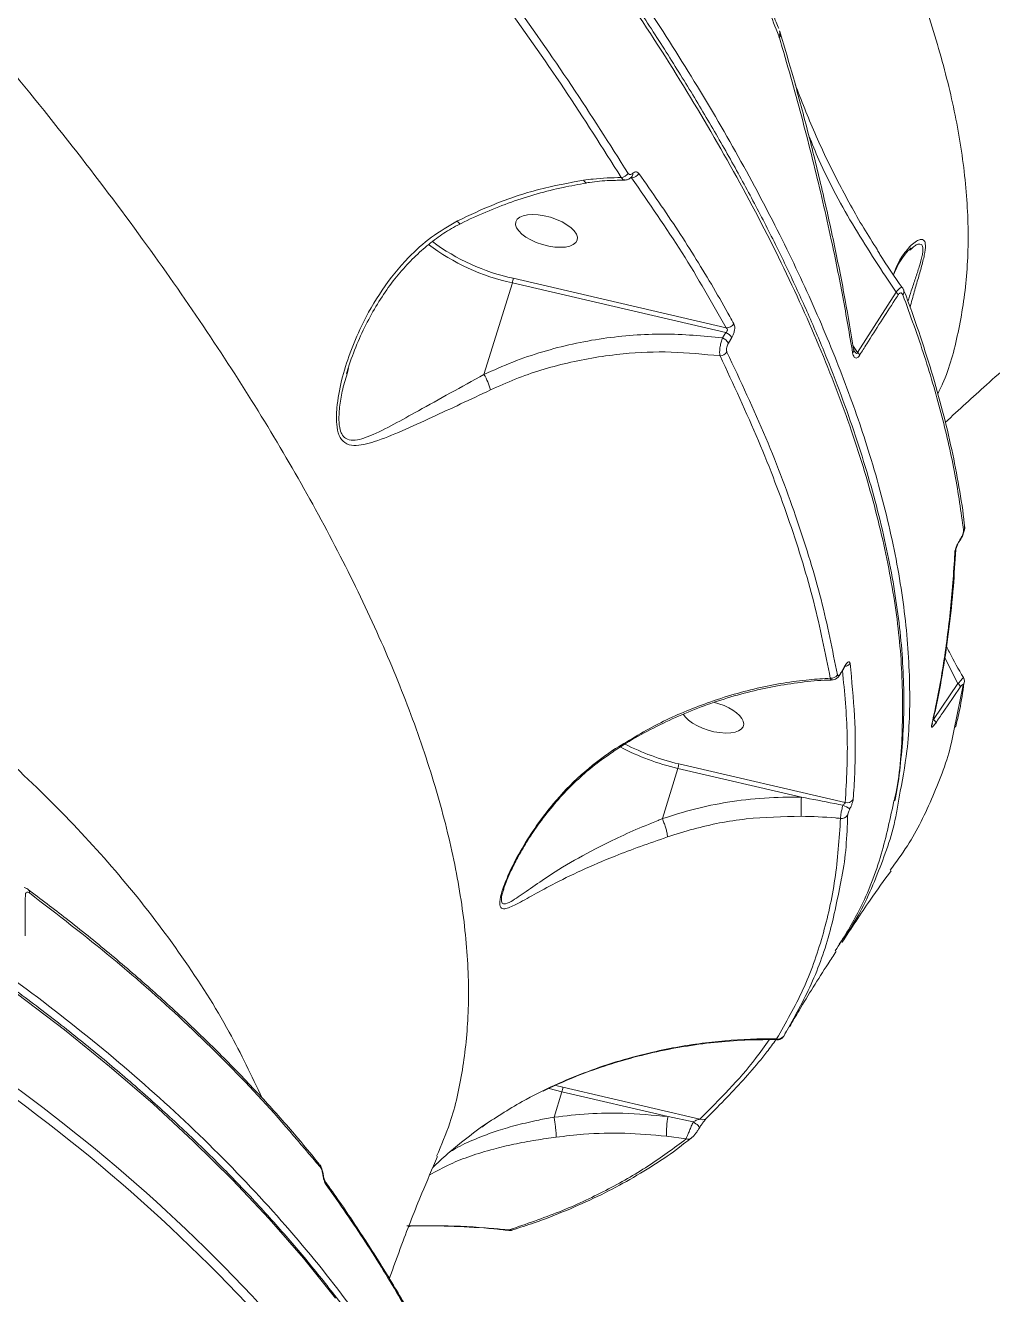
# Model space of a CAD drawing. Header units: millimetres. Extents: x -6104 to 7803, y -6013 to 4803.
# Drawn here: x 818.7 to 959.1, y 1447.8 to 1631.9 of the extents above; entities that cross this region are included whole.
import ezdxf

# ---------------------------------------------------------------- set-up
doc = ezdxf.new("R2010")
doc.units = ezdxf.units.MM
doc.layers.add('DIKOM_ОБЪЕКТ', color=7, linetype='Continuous')

msp = doc.modelspace()

# ---------------------------------------------------------------- linework, layer by layer
at = {"layer": 'DIKOM_ОБЪЕКТ', "color": 7, "linetype": 'Continuous', "lineweight": 15}
for p, q in [((928.002, 1630.404), (928.087, 1630.157)), ((928.087, 1630.157), (928.098, 1630.122)), ((906.558, 1609.848), (906.641, 1609.795)), ((947.027, 1599.314), (947.318, 1599.557)), ((885.23, 1581.267), (889.348, 1594.565)), ((889.348, 1594.565), (920.34, 1587.369)), ((920.398, 1588.048), (889.471, 1595.229)), ((945.033, 1593.207), (939.439, 1584.474)), ((920.34, 1587.369), (919.85, 1586.58)), ((920.707, 1585.832), (921.195, 1586.618)), ((939.439, 1584.474), (938.78, 1585.497)), ((865.366, 1581.35), (865.589, 1582.145)), ((954.33, 1557.257), (954.302, 1557.214)), ((954.306, 1557.199), (954.311, 1557.208)), ((952.111, 1540.188), (954.026, 1536.452)), ((937.535, 1538.891), (937.06, 1538.065)), ((954.026, 1536.452), (950.457, 1531.241)), ((954.789, 1536.202), (953.479, 1529.827)), ((937.665, 1519.178), (913.502, 1524.789)), ((911.121, 1516.846), (913.376, 1524.126)), ((913.376, 1524.126), (931.297, 1519.965)), ((888.049, 1506.44), (888.116, 1506.65)), ((894.677, 1477.697), (896.542, 1477.204)), ((895.407, 1473.54), (896.542, 1477.204)), ((896.669, 1477.867), (895.667, 1478.119)), ((896.542, 1477.204), (911.949, 1473.627)), ((916.576, 1473.245), (896.669, 1477.867)), ((915.586, 1472.844), (911.949, 1473.627)), ((885.523, 1472.518), (884.91, 1472.09)), ((885.67, 1472.621), (885.523, 1472.518)), ((911.701, 1470.778), (914.558, 1470.38)), ((915.338, 1470.553), (914.801, 1470.127)), ((874.694, 1457.774), (874.296, 1457.608)), ((888.873, 1457.178), (888.842, 1457.118))]:
    msp.add_line(p, q, dxfattribs=at)
at = {"layer": 'DIKOM_ОБЪЕКТ', "color": 7, "linetype": 'Continuous', "lineweight": 15, "flags": 128}
for points in [[(928.118, 1631.113), (928.125, 1631.099), (928.135, 1631.077)], [(899.68, 1609.451), (899.814, 1609.248), (899.949, 1609.121), (900.077, 1609.075), (900.102, 1609.075)], [(954.311, 1557.208), (954.314, 1557.214), (954.317, 1557.294)], [(937.06, 1538.065), (937.063, 1538), (937.05, 1537.957)], [(937.535, 1538.891), (937.539, 1538.826), (937.523, 1538.779)], [(817.511, 1491.385), (824.355, 1486.19), (830.903, 1480.895), (837.15, 1475.504), (843.091, 1470.022), (848.72, 1464.454), (854.033, 1458.804), (859.026, 1453.077), (863.694, 1447.278)], [(916.461, 1471.93), (916.499, 1471.988), (916.487, 1472.076), (916.426, 1472.187), (916.318, 1472.315), (916.171, 1472.452), (915.993, 1472.592), (915.794, 1472.725), (915.586, 1472.844)], [(861.904, 1465.179), (861.886, 1465.205), (861.833, 1465.23)]]:
    msp.add_lwpolyline(points, dxfattribs=at)
at = {"layer": 'DIKOM_ОБЪЕКТ', "color": 7, "linetype": 'Continuous', "lineweight": 15}
for centre, radius, start, end in [((927.502, 1630.853), 0.672, 318.04319, 19.45602), ((927.69, 1630.589), 0.587, 312.60284, 11.21919), ((927.682, 1630.559), 0.603, 313.55423, 11.19287), ((905.044, 1611.129), 1.29, 275.10998, 328.20782), ((906.634, 1611.029), 1.234, 270.32947, 330.88055), ((906.274, 1610.281), 0.542, 315.89057, 15.8074), ((882.392, 1603.964), 1.081, 202.42307, 231.05358), ((895.984, 1625.236), 31.38, 233.13728, 257.79018), ((895.934, 1625.048), 30.511, 233.39896, 257.77119), ((886.916, 1595.362), 2.558, 341.86604, 357.02459), ((944.212, 1592.199), 1.3, 28.27553, 50.83165), ((945.395, 1593.289), 0.787, 323.5456, 19.41166), ((919.626, 1585.693), 1.822, 30.5309, 66.93125), ((920.478, 1589.233), 1.188, 266.12425, 329.0883), ((919.143, 1584.907), 1.816, 30.60952, 67.10337), ((919.468, 1585.163), 1.204, 271.09592, 328.13528), ((938.245, 1584.841), 0.646, 318.96296, 8.48027), ((938.645, 1583.442), 1.302, 30.06649, 52.44147), ((878.761, 1577.202), 7.639, 13.85985, 32.14348), ((954.166, 1559.166), 0.832, 324.38574, 6.72268), ((952.989, 1555.861), 0.726, 321.94479, 357.43468), ((937.478, 1539.948), 1.046, 277.68703, 327.10682), ((935.608, 1538.278), 1.075, 264.02157, 328.00327), ((953.524, 1535.759), 0.856, 10.63903, 54.13563), ((954.092, 1536.699), 0.856, 324.51729, 352.64238), ((949.57, 1530.823), 0.767, 324.38272, 348.29454), ((949.975, 1530.544), 0.848, 11.73703, 55.29981), ((921.261, 1557.998), 34.778, 242.14918, 256.89493), ((921.165, 1557.697), 33.788, 242.79625, 256.8919), ((910.841, 1524.953), 2.666, 341.92647, 356.46421), ((977.169, 1518.063), 45.911, 177.6264, 181.08802), ((937.951, 1520.172), 1.034, 253.91704, 326.12677), ((937.148, 1517.888), 1.023, 260.89031, 327.96308), ((901.234, 1444.651), 82.453, 63.2523, 64.03515), ((818.648, 1506.121), 0.617, 354.16754, 51.79261), ((927.933, 1485.802), 0.935, 255.58013, 328.14537), ((672.524, 1278.83), 244.733, 40.98458, 55.54488), ((672.969, 1279.527), 245.267, 40.98438, 55.54514), ((894.008, 1478.032), 2.666, 341.92604, 356.46653), ((926.074, 1470.96), 14.374, 169.30949, 180.7291), ((916.957, 1473.991), 0.837, 242.94171, 327.54674), ((914.817, 1471.244), 0.902, 253.29481, 307.39309), ((860.814, 1466.312), 0.68, 356.01766, 39.46651), ((861.669, 1463.833), 0.633, 354.66597, 35.06605), ((889.156, 1457.955), 0.828, 250.00357, 286.22676)]:
    msp.add_arc(centre, radius, start, end, dxfattribs=at)
at = {"layer": 'DIKOM_ОБЪЕКТ', "color": 7, "linetype": 'Continuous', "lineweight": 15, "extrusion": (0, 0, -1)}
msp.add_ellipse((894.3, 1602.095), major_axis=(4.462, -1.322), ratio=0.44303, dxfattribs=at)
for start_param, end_param in [(4.6100021, 5.9781331), (5.9781331, 8.9949192)]:
    msp.add_ellipse((918.423, 1531.634), major_axis=(4.462, -1.322), ratio=0.44303, start_param=start_param, end_param=end_param, dxfattribs=at)
at = {"layer": 'DIKOM_ОБЪЕКТ', "color": 7, "linetype": 'Continuous', "lineweight": 15}
for points, knots in [([(698.966, 1833.586), (702.695, 1830.964), (712.743, 1823.9), (728.799, 1812.133), (746.97, 1798.262), (764.807, 1784.028), (782.24, 1769.474), (799.196, 1754.642), (815.302, 1739.858), (830.521, 1725.172), (844.84, 1710.631), (858.492, 1695.997), (871.398, 1681.319), (883.495, 1666.647), (894.517, 1652.305), (904.451, 1638.333), (913.308, 1624.765), (921.234, 1611.38), (928.158, 1598.232), (934.033, 1585.375), (938.727, 1573.092), (942.257, 1561.409), (944.648, 1550.348), (945.978, 1539.705), (946.046, 1529.625), (945.584, 1522.738), (944.759, 1519.453), (944.679, 1519.132)], [0, 0, 0, 0, 0.0245685, 0.0661874, 0.1078383, 0.1494572, 0.1922848, 0.2351476, 0.2779753, 0.3195941, 0.361245, 0.4028639, 0.4456917, 0.4885542, 0.531382, 0.5730004, 0.6146507, 0.6562691, 0.6990963, 0.7419584, 0.7847856, 0.8264043, 0.868055, 0.9096737, 0.9525012, 0.9953636, 1, 1, 1, 1]), ([(715.514, 1822.583), (717.654, 1821.034), (722.891, 1817.24), (731.096, 1811.134), (740.124, 1804.289), (748.999, 1797.406), (757.731, 1790.488), (766.322, 1783.529), (774.774, 1776.529), (783.09, 1769.485), (791.272, 1762.396), (799.322, 1755.26), (807.243, 1748.073), (815.028, 1740.843), (822.65, 1733.593), (830.079, 1726.352), (837.292, 1719.14), (844.288, 1711.962), (851.069, 1704.813), (857.639, 1697.692), (864, 1690.596), (870.154, 1683.523), (876.103, 1676.471), (881.848, 1669.438), (887.39, 1662.421), (892.728, 1655.423), (897.849, 1648.461), (902.73, 1641.563), (907.354, 1634.753), (911.715, 1628.041), (915.816, 1621.423), (919.66, 1614.895), (923.248, 1608.455), (926.581, 1602.101), (929.661, 1595.832), (932.487, 1589.645), (935.061, 1583.54), (937.381, 1577.515), (939.443, 1571.581), (941.24, 1565.76), (942.761, 1560.077), (944.005, 1554.54), (944.972, 1549.15), (945.662, 1543.905), (946.079, 1538.801), (946.218, 1533.84), (946.09, 1529.014), (945.659, 1524.344), (945.24, 1521.143), (944.888, 1519.544), (944.857, 1519.405)], [0, 0, 0, 0, 0.0148392, 0.0363253, 0.0577125, 0.0790247, 0.1002866, 0.1215226, 0.1427569, 0.1640091, 0.1852998, 0.2066537, 0.2280948, 0.2496473, 0.2712481, 0.2927746, 0.3141948, 0.3355335, 0.356815, 0.3780635, 0.3993037, 0.4205573, 0.4418427, 0.4631845, 0.4846068, 0.5061338, 0.5277482, 0.5493324, 0.5707974, 0.5921743, 0.6134878, 0.6347618, 0.6560208, 0.6772885, 0.6985816, 0.719924, 0.7413394, 0.7628517, 0.7844715, 0.806088, 0.8276029, 0.8490185, 0.8703574, 0.8916418, 0.9128937, 0.9341344, 0.9553849, 0.9766596, 0.9979801, 1, 1, 1, 1]), ([(706.899, 1732.47), (711.711, 1728.513), (721.334, 1720.598), (735.299, 1708.514), (748.881, 1696.3), (762.472, 1683.54), (775.936, 1670.299), (789.158, 1656.622), (801.779, 1642.852), (813.726, 1629.038), (824.939, 1615.233), (835.059, 1601.888), (844.104, 1589.039), (852.117, 1576.709), (859.326, 1564.558), (865.669, 1552.642), (871.101, 1541.009), (875.598, 1529.678), (879.093, 1518.712), (881.551, 1508.112), (882.896, 1498.06), (883.122, 1488.775), (882.244, 1480.325), (880.709, 1473.382), (879.034, 1469.477), (878.354, 1467.89)], [0, 0, 0, 0, 0.0400046, 0.0800095, 0.1204123, 0.1608152, 0.2054795, 0.2501784, 0.2948426, 0.3408231, 0.3868418, 0.4328217, 0.4760809, 0.5193728, 0.5626316, 0.6071387, 0.6516822, 0.6961891, 0.7423061, 0.7884231, 0.8352025, 0.8819819, 0.925918, 0.9698885, 1, 1, 1, 1]), ([(941.332, 1700.308), (940.144, 1698.856), (937.77, 1695.952), (934.669, 1691.123), (931.96, 1686.066), (929.665, 1680.838), (927.745, 1675.423), (926.232, 1669.884), (925.118, 1664.302), (924.404, 1658.75), (924.1, 1653.308), (924.181, 1648.045), (924.628, 1643.057), (925.433, 1638.427), (926.53, 1634.151), (927.512, 1631.651), (928.002, 1630.404)], [0, 0, 0, 0, 0.07510764, 0.15021531, 0.22128208, 0.2925778, 0.36364574, 0.43477041, 0.50612323, 0.5772492, 0.64834033, 0.71965909, 0.79075188, 0.8604289, 0.9303188, 1, 1, 1, 1]), ([(941.434, 1699.824), (941.068, 1699.404), (939.908, 1698.07), (938.078, 1695.593), (935.949, 1692.418), (933.962, 1689.043), (932.128, 1685.514), (930.468, 1681.861), (928.995, 1678.122), (927.723, 1674.334), (926.661, 1670.532), (925.814, 1666.747), (925.178, 1662.995), (924.731, 1659.274), (924.468, 1655.573), (924.389, 1651.9), (924.493, 1648.286), (924.779, 1644.765), (925.244, 1641.374), (925.877, 1638.144), (926.68, 1635.13), (927.402, 1632.89), (927.9, 1631.747), (928.03, 1631.448)], [0, 0, 0, 0, 0.0231576, 0.0733988, 0.1241387, 0.175241, 0.2265361, 0.277802, 0.3288179, 0.3794163, 0.4294653, 0.4788816, 0.5276415, 0.5763375, 0.6256833, 0.6756984, 0.7262878, 0.7773126, 0.8286042, 0.8799629, 0.9311453, 0.981986, 1, 1, 1, 1]), ([(951.091, 1578.461), (951.331, 1578.949), (952.68, 1581.694), (954.166, 1587.349), (955.46, 1595.45), (955.606, 1604.252), (954.724, 1613.443), (952.84, 1622.987), (950.032, 1632.824), (946.253, 1643.168), (941.458, 1654.015), (935.724, 1665.312), (931.106, 1673.131), (928.798, 1677.038)], [0, 0, 0, 0, 0.02105192, 0.11835688, 0.21849679, 0.3187183, 0.41885976, 0.5144038, 0.61001709, 0.70556175, 0.80368303, 0.90187838, 1, 1, 1, 1]), ([(906.14, 1610.449), (903.466, 1614.678), (898.116, 1623.137), (888.926, 1636.196), (878.958, 1649.488), (871.57, 1658.529), (867.876, 1663.05)], [0, 0, 0, 0, 0.2486165, 0.4972321, 0.7486159, 1, 1, 1, 1]), ([(866.942, 1662.368), (870.592, 1657.904), (877.891, 1648.975), (887.824, 1635.748), (897.052, 1622.655), (902.457, 1614.114), (905.159, 1609.843)], [0, 0, 0, 0, 0.2486154, 0.4972308, 0.748616, 1, 1, 1, 1]), ([(945.498, 1519.976), (945.92, 1522.187), (946.907, 1527.367), (947.168, 1536.341), (946.44, 1546.77), (944.495, 1557.906), (941.554, 1568.988), (937.806, 1579.899), (933.452, 1590.532), (928.269, 1601.524), (922.259, 1612.848), (915.49, 1624.383), (908, 1636.07), (900.727, 1646.632), (895.746, 1653.371), (893.718, 1656.115)], [0, 0, 0, 0, 0.064649, 0.1515185, 0.2409115, 0.3303771, 0.4197701, 0.4953742, 0.5710667, 0.6467591, 0.7231688, 0.7995784, 0.8740642, 0.9487187, 1, 1, 1, 1]), ([(928.098, 1630.122), (928.239, 1629.645), (928.945, 1627.259), (930.707, 1621.093), (933.169, 1611.743), (935.508, 1601.611), (937.362, 1592.5), (938.275, 1587.112), (938.732, 1584.417)], [0, 0, 0, 0, 0.0299885, 0.1499471, 0.3900563, 0.6301648, 0.8150822, 1, 1, 1, 1]), ([(928.135, 1631.076), (928.144, 1631.056), (928.196, 1630.936), (928.232, 1630.809), (928.263, 1630.703)], [0, 0, 0, 0, 0.16973067, 1, 1, 1, 1]), ([(928.264, 1630.711), (928.265, 1630.704), (928.268, 1630.695), (928.27, 1630.687), (928.271, 1630.686)], [0, 0, 0, 0, 0.7867781, 1, 1, 1, 1]), ([(928.283, 1630.679), (928.91, 1628.553), (930.358, 1623.635), (932.372, 1616.062), (934.369, 1607.935), (936.136, 1599.926), (937.661, 1592.24), (938.483, 1587.3), (938.876, 1584.935)], [0, 0, 0, 0, 0.1335527, 0.3089475, 0.4846372, 0.6608109, 0.8376586, 1, 1, 1, 1]), ([(942.34, 1599.356), (941.668, 1600.401), (939.615, 1603.597), (936.56, 1609.246), (933.174, 1616.188), (931.303, 1621.013), (930.379, 1623.395)], [0, 0, 0, 0, 0.14068677, 0.42977085, 0.71849114, 1, 1, 1, 1]), ([(932.392, 1615.868), (932.862, 1614.716), (934.759, 1610.065), (938.943, 1602.423), (943.004, 1596.277), (945.033, 1593.207)], [0, 0, 0, 0, 0.14158562, 0.57118961, 1, 1, 1, 1]), ([(899.68, 1609.451), (897.519, 1609.054), (893.155, 1608.251), (886.995, 1606.205), (883.145, 1604.382), (881.392, 1603.552)], [0, 0, 0, 0, 0.3481775, 0.7031361, 1, 1, 1, 1]), ([(905.159, 1609.843), (903.791, 1609.806), (901.96, 1609.756), (900.141, 1609.513), (899.68, 1609.451)], [0, 0, 0, 0, 0.7468088, 1, 1, 1, 1]), ([(905.64, 1609.449), (904.924, 1609.443), (903.236, 1609.427), (901.374, 1609.276), (900.262, 1609.092), (900.113, 1609.068)], [0, 0, 0, 0, 0.3895111, 0.9186203, 1, 1, 1, 1]), ([(905.159, 1609.843), (905.235, 1609.728), (905.375, 1609.515), (905.558, 1609.499), (905.641, 1609.492)], [0, 0, 0, 0, 0.546297, 1, 1, 1, 1]), ([(906.651, 1609.916), (906.521, 1609.809), (906.257, 1609.59), (905.881, 1609.457), (905.677, 1609.486), (905.649, 1609.49)], [0, 0, 0, 0, 0.45464924, 0.92567931, 1, 1, 1, 1]), ([(906.795, 1610.428), (906.751, 1610.393), (906.641, 1610.304), (906.461, 1610.25), (906.274, 1610.284), (906.185, 1610.394), (906.14, 1610.449)], [0, 0, 0, 0, 0.1836091, 0.4626381, 0.7310188, 1, 1, 1, 1]), ([(906.641, 1609.795), (909.169, 1606.161), (914.232, 1598.882), (918.341, 1591.662), (920.398, 1588.048)], [0, 0, 0, 0, 0.4993595, 1, 1, 1, 1]), ([(906.675, 1609.913), (906.675, 1609.914), (906.682, 1609.917), (906.669, 1609.906), (906.656, 1609.896)], [0, 0, 0, 0, 0.0630153, 1, 1, 1, 1]), ([(907.712, 1610.428), (907.641, 1610.503), (907.5, 1610.652), (907.213, 1610.675), (906.971, 1610.576), (906.834, 1610.461), (906.795, 1610.428)], [0, 0, 0, 0, 0.2927456, 0.5849705, 0.8819737, 1, 1, 1, 1]), ([(921.498, 1588.623), (921.307, 1588.97), (920.352, 1590.706), (917.778, 1595.194), (913.515, 1602.111), (909.647, 1607.655), (907.712, 1610.428)], [0, 0, 0, 0, 0.0480623, 0.2403225, 0.6198805, 1, 1, 1, 1]), ([(900.111, 1609.024), (898.977, 1608.835), (896.592, 1608.436), (892.949, 1607.508), (889.207, 1606.326), (885.517, 1604.866), (883.022, 1603.767), (881.791, 1603.105), (881.737, 1603.075)], [0, 0, 0, 0, 0.182228, 0.3833726, 0.58545, 0.7880451, 0.9906024, 1, 1, 1, 1]), ([(881.392, 1603.552), (880.104, 1602.804), (877.524, 1601.307), (873.811, 1597.93), (870.322, 1593.612), (867.631, 1588.858), (865.734, 1584.413), (864.486, 1580.422), (863.856, 1576.902), (863.769, 1574.156), (864.141, 1572.332), (865.013, 1571.21), (866.293, 1570.898), (867.769, 1571.065), (870.041, 1571.724), (873.286, 1573.032), (877.489, 1574.978), (881.802, 1576.964), (884.72, 1578.343), (886.178, 1579.032)], [0, 0, 0, 0, 0.0638296, 0.1277691, 0.2158804, 0.3041211, 0.3656047, 0.4271883, 0.4882521, 0.5268746, 0.5576018, 0.5885659, 0.6243077, 0.6585507, 0.6928974, 0.7748891, 0.8569901, 0.9285279, 1, 1, 1, 1]), ([(881.737, 1603.075), (881.326, 1602.869), (880.128, 1602.269), (878.251, 1600.989), (876.079, 1599.241), (873.984, 1597.179), (871.996, 1594.827), (870.141, 1592.175), (868.429, 1589.245), (866.929, 1586.058), (865.877, 1583.395), (865.424, 1581.806), (865.298, 1581.366)], [0, 0, 0, 0, 0.0484801, 0.1414739, 0.2403714, 0.345224, 0.4552446, 0.5700372, 0.6919995, 0.8193873, 0.9500264, 1, 1, 1, 1]), ([(853.024, 1476.34), (851.507, 1479.53), (848.215, 1486.456), (841.581, 1496.843), (833.635, 1507.293), (824.664, 1517.239), (814.834, 1526.68), (803.875, 1535.888), (791.784, 1544.826), (778.579, 1553.459), (764.637, 1561.555), (750.048, 1569.11), (734.909, 1576.133), (718.894, 1582.787), (702.01, 1589.028), (684.343, 1594.874), (672.047, 1598.343), (665.902, 1600.077)], [0, 0, 0, 0, 0.0602331, 0.1307415, 0.20125, 0.267473, 0.333748, 0.3999716, 0.4681248, 0.5363335, 0.6044877, 0.669513, 0.7345855, 0.7996114, 0.8663909, 0.9332205, 1, 1, 1, 1]), ([(948.272, 1595.284), (948.462, 1595.945), (948.846, 1597.283), (949.273, 1599.077), (949.348, 1600.314), (949.077, 1600.825), (948.661, 1600.908), (948.105, 1600.711), (947.426, 1600.223), (946.414, 1599.152), (945.397, 1597.741), (944.863, 1596.287), (944.669, 1595.761)], [0, 0, 0, 0, 0.08326077, 0.1686017, 0.25473576, 0.3298194, 0.39935096, 0.47059581, 0.57203503, 0.67358161, 0.88180297, 1, 1, 1, 1]), ([(947.318, 1599.557), (947.497, 1599.723), (947.847, 1600.048), (948.316, 1600.202), (948.724, 1600.189), (948.977, 1599.786), (948.936, 1599.08), (948.758, 1598.139), (948.431, 1596.963), (947.857, 1595.207), (947.283, 1593.513), (946.918, 1592.376), (946.751, 1591.855)], [0, 0, 0, 0, 0.1024492, 0.1998057, 0.2990797, 0.4069, 0.5127489, 0.532927, 0.659151, 0.7772219, 0.8978566, 1, 1, 1, 1]), ([(942.367, 1599.25), (942.48, 1599.063), (943.593, 1597.215), (944.819, 1595.465), (945.921, 1593.893)], [0, 0, 0, 0, 0.1015643, 1, 1, 1, 1]), ([(947.244, 1599.641), (947.242, 1599.64), (947.204, 1599.614), (946.949, 1599.395), (946.521, 1598.927), (945.883, 1598.087), (945.243, 1597.075), (944.853, 1596.164), (944.676, 1595.75)], [0, 0, 0, 0, 0.00740629, 0.12832033, 0.28155698, 0.48038029, 0.76414628, 1, 1, 1, 1]), ([(983.405, 1599.648), (981.998, 1598.674), (978.15, 1596.011), (972.006, 1591.356), (964.992, 1585.723), (958.382, 1580.068), (954.168, 1576.155), (952.183, 1574.313)], [0, 0, 0, 0, 0.1304847, 0.3567447, 0.5807878, 0.8025549, 1, 1, 1, 1]), ([(947.063, 1590.989), (947.271, 1591.756), (947.669, 1593.22), (948.078, 1594.618), (948.272, 1595.284)], [0, 0, 0, 0, 0.5237705, 1, 1, 1, 1]), ([(939.772, 1584.094), (940.107, 1584.632), (941.785, 1587.318), (943.651, 1590.221), (945.197, 1592.573), (945.357, 1592.815)], [0, 0, 0, 0, 0.18316615, 0.91587766, 1, 1, 1, 1]), ([(945.924, 1593.895), (945.918, 1593.915), (945.899, 1593.988), (945.702, 1593.887), (945.382, 1593.607), (945.139, 1593.329), (945.033, 1593.207)], [0, 0, 0, 0, 0.1282882, 0.4742226, 0.7704819, 1, 1, 1, 1]), ([(945.357, 1592.815), (945.392, 1592.864), (945.466, 1592.967), (945.595, 1593.071), (945.728, 1593.114), (945.9, 1593.07), (945.976, 1592.922), (946.028, 1592.822)], [0, 0, 0, 0, 0.1212001, 0.2522936, 0.4115684, 0.5993514, 1, 1, 1, 1]), ([(945.941, 1593.902), (945.967, 1593.872), (946.058, 1593.763), (946.094, 1593.638), (946.12, 1593.548)], [0, 0, 0, 0, 0.2843558, 1, 1, 1, 1]), ([(946.028, 1592.822), (947.116, 1589.826), (949.294, 1583.833), (951.771, 1575.171), (953.713, 1566.738), (954.466, 1561.367), (954.842, 1558.682)], [0, 0, 0, 0, 0.2491216, 0.4982429, 0.7491215, 1, 1, 1, 1]), ([(946.135, 1593.55), (946.154, 1593.503), (946.972, 1591.445), (948.35, 1587.473), (950.241, 1581.648), (951.83, 1575.955), (953.164, 1570.378), (954.193, 1564.946), (954.793, 1561.243), (954.972, 1559.39), (954.984, 1559.262)], [0, 0, 0, 0, 0.0038176, 0.167836, 0.3319162, 0.4960612, 0.6601158, 0.8240082, 0.9878481, 1, 1, 1, 1]), ([(919.85, 1586.58), (917.002, 1586.851), (912.693, 1587.261), (906.89, 1587.01), (902.477, 1586.538), (898.079, 1585.739), (893.695, 1584.6), (889.377, 1583.145), (886.612, 1581.893), (885.23, 1581.267)], [0, 0, 0, 0, 0.2403993, 0.3636778, 0.4869541, 0.613361, 0.739763, 0.8698819, 1, 1, 1, 1]), ([(920.398, 1588.048), (920.434, 1588.014), (920.506, 1587.948), (920.559, 1587.818), (920.561, 1587.711), (920.542, 1587.621), (920.513, 1587.555), (920.447, 1587.456), (920.387, 1587.408), (920.34, 1587.369)], [0, 0, 0, 0, 0.20666551, 0.40492779, 0.53957795, 0.59059117, 0.7294399, 0.78565955, 1, 1, 1, 1]), ([(921.195, 1586.618), (921.271, 1586.754), (921.422, 1587.026), (921.57, 1587.506), (921.632, 1587.963), (921.61, 1588.356), (921.534, 1588.536), (921.498, 1588.623)], [0, 0, 0, 0, 0.2064426, 0.4133632, 0.6142253, 0.8134825, 1, 1, 1, 1]), ([(919.85, 1586.58), (919.78, 1586.382), (919.639, 1585.985), (919.496, 1585.311), (919.428, 1584.682), (919.436, 1584.227), (919.476, 1584.029), (919.491, 1583.959)], [0, 0, 0, 0, 0.2223373, 0.4448384, 0.6638343, 0.880642, 1, 1, 1, 1]), ([(920.491, 1584.527), (920.473, 1584.572), (920.431, 1584.679), (920.413, 1584.916), (920.452, 1585.222), (920.551, 1585.55), (920.655, 1585.738), (920.707, 1585.832)], [0, 0, 0, 0, 0.1487801, 0.3487068, 0.5573277, 0.7790749, 1, 1, 1, 1]), ([(474.42, 1584.146), (476.441, 1584.139), (482.3, 1584.119), (491.995, 1583.961), (503.494, 1583.619), (514.97, 1583.112), (526.415, 1582.443), (537.82, 1581.613), (549.177, 1580.622), (560.477, 1579.471), (571.712, 1578.161), (582.872, 1576.692), (593.951, 1575.066), (604.939, 1573.283), (615.828, 1571.346), (626.61, 1569.256), (637.277, 1567.014), (647.821, 1564.622), (658.235, 1562.081), (668.509, 1559.395), (678.637, 1556.564), (688.61, 1553.59), (698.422, 1550.476), (708.065, 1547.225), (717.532, 1543.838), (726.816, 1540.318), (735.909, 1536.669), (744.805, 1532.891), (753.497, 1528.989), (761.979, 1524.965), (770.244, 1520.822), (778.286, 1516.563), (786.099, 1512.192), (793.677, 1507.711), (801.015, 1503.124), (808.106, 1498.434), (814.945, 1493.645), (821.528, 1488.761), (827.849, 1483.784), (833.903, 1478.719), (839.686, 1473.57), (845.194, 1468.34), (850.421, 1463.033), (855.364, 1457.653), (860.02, 1452.205), (864.384, 1446.692), (868.454, 1441.119), (872.225, 1435.49), (875.7, 1429.81), (878.852, 1424.081), (881.19, 1419.462), (882.367, 1416.741), (882.706, 1415.959)], [0, 0, 0, 0, 0.010755, 0.0311879, 0.0516214, 0.0720549, 0.0924885, 0.1129222, 0.133356, 0.15379, 0.1742241, 0.1946585, 0.2150931, 0.235528, 0.2559631, 0.2763985, 0.2968343, 0.3172704, 0.3377069, 0.3581439, 0.3785812, 0.3990192, 0.4194575, 0.4398964, 0.4603359, 0.4807759, 0.5012165, 0.5216577, 0.5420994, 0.5625418, 0.5829849, 0.6034283, 0.6238724, 0.6443169, 0.664762, 0.6852075, 0.7056531, 0.7260988, 0.7465444, 0.7669897, 0.7874344, 0.8078782, 0.8283207, 0.8487616, 0.8692003, 0.8896364, 0.9100693, 0.9304984, 0.9509233, 0.9713434, 0.9917579, 1, 1, 1, 1]), ([(886.178, 1579.032), (887.369, 1579.566), (890.947, 1581.17), (897.367, 1583.125), (905.006, 1584.371), (912.467, 1584.685), (917.136, 1584.202), (919.491, 1583.959)], [0, 0, 0, 0, 0.1165816, 0.3502683, 0.5897084, 0.7930908, 1, 1, 1, 1]), ([(919.491, 1583.959), (921.423, 1579.832), (925.288, 1571.578), (929.762, 1559.684), (933.328, 1548.142), (934.773, 1540.853), (935.496, 1537.209)], [0, 0, 0, 0, 0.24847524, 0.49695068, 0.74847521, 1, 1, 1, 1]), ([(936.519, 1537.708), (935.805, 1541.313), (934.377, 1548.523), (930.841, 1560.026), (926.363, 1571.978), (922.448, 1580.344), (920.491, 1584.527)], [0, 0, 0, 0, 0.24847661, 0.49695373, 0.74847656, 1, 1, 1, 1]), ([(938.732, 1584.417), (938.791, 1584.178), (938.874, 1583.837), (939.126, 1583.64), (939.331, 1583.644), (939.54, 1583.787), (939.68, 1583.951), (939.753, 1584.065), (939.772, 1584.094)], [0, 0, 0, 0, 0.4029874, 0.5733096, 0.7451297, 0.8533605, 0.9617371, 1, 1, 1, 1]), ([(938.887, 1584.94), (938.892, 1584.904), (938.905, 1584.796), (938.94, 1584.725), (938.93, 1584.739), (938.929, 1584.742)], [0, 0, 0, 0, 0.3025859, 0.8871512, 1, 1, 1, 1]), ([(939.439, 1584.474), (939.436, 1584.459), (939.431, 1584.428), (939.415, 1584.385), (939.397, 1584.358), (939.374, 1584.34), (939.344, 1584.329), (939.258, 1584.344), (939.13, 1584.465), (939.008, 1584.615), (938.942, 1584.727), (938.925, 1584.756)], [0, 0, 0, 0, 0.0458312, 0.0931066, 0.1407915, 0.1555634, 0.2069064, 0.2750147, 0.5450268, 0.8828216, 1, 1, 1, 1]), ([(885.23, 1581.267), (883.587, 1580.366), (880.259, 1578.541), (875.915, 1576.122), (872.071, 1574), (869.387, 1572.623), (867.472, 1571.907), (866.233, 1571.654), (865.206, 1571.839), (864.68, 1572.448), (864.336, 1573.226), (864.123, 1574.474), (864.243, 1576.538), (864.616, 1578.911), (865.11, 1580.518), (865.366, 1581.35)], [0, 0, 0, 0, 0.1489583, 0.3017533, 0.428058, 0.5563817, 0.6082607, 0.6609793, 0.7150177, 0.7525896, 0.7621854, 0.8093632, 0.8696428, 0.9324485, 1, 1, 1, 1]), ([(882.782, 1417.311), (882.644, 1417.661), (880.962, 1421.929), (876.555, 1429.977), (869.423, 1441.51), (860.821, 1452.908), (850.918, 1464.146), (839.887, 1474.972), (827.803, 1485.36), (814.751, 1495.292), (800.516, 1504.93), (785.099, 1514.227), (768.526, 1523.142), (751.896, 1531.124), (735.417, 1538.235), (719.266, 1544.547), (702.484, 1550.473), (685.108, 1555.988), (667.328, 1561.037), (649.232, 1565.596), (632.813, 1569.273), (622.294, 1571.32), (618.01, 1572.153)], [0, 0, 0, 0, 0.00498233, 0.06074718, 0.11646919, 0.17380977, 0.23119714, 0.28853766, 0.34425961, 0.40002442, 0.45574659, 0.51308714, 0.57047437, 0.62781487, 0.67631067, 0.72486327, 0.77341565, 0.82242837, 0.87144075, 0.91921932, 0.967106, 1, 1, 1, 1]), ([(954.842, 1558.682), (954.843, 1558.651), (954.849, 1558.551), (954.8, 1558.308), (954.678, 1557.967), (954.514, 1557.613), (954.383, 1557.401), (954.317, 1557.294)], [0, 0, 0, 0, 0.1043506, 0.3453577, 0.5759474, 0.7877368, 1, 1, 1, 1]), ([(954.983, 1559.263), (954.99, 1559.212), (955.018, 1559.033), (954.964, 1558.664), (954.81, 1558.148), (954.57, 1557.614), (954.39, 1557.347), (954.33, 1557.257)], [0, 0, 0, 0, 0.0742294, 0.2609361, 0.5745677, 0.8572482, 1, 1, 1, 1]), ([(953.695, 1555.834), (953.594, 1554.052), (953.371, 1550.135), (952.753, 1544.313), (951.878, 1538.355), (951.054, 1533.813), (950.447, 1531.324), (950.289, 1530.675)], [0, 0, 0, 0, 0.1999954, 0.4397015, 0.6784053, 0.9160946, 1, 1, 1, 1]), ([(954.317, 1557.294), (954.223, 1557.142), (954.034, 1556.836), (953.801, 1556.332), (953.616, 1555.82), (953.58, 1555.555), (953.56, 1555.414)], [0, 0, 0, 0, 0.2322126, 0.4640068, 0.7140256, 1, 1, 1, 1]), ([(954.307, 1557.199), (954.3, 1557.188), (954.234, 1557.096), (954.099, 1556.858), (953.923, 1556.503), (953.791, 1556.159), (953.729, 1555.936), (953.714, 1555.827), (953.714, 1555.828), (953.714, 1555.828)], [0, 0, 0, 0, 0.02272456, 0.19729433, 0.40627255, 0.64047613, 0.82150649, 0.94494569, 1, 1, 1, 1]), ([(953.56, 1555.414), (953.54, 1555.046), (953.442, 1553.206), (953.105, 1548.487), (952.314, 1541.453), (951.221, 1535.004), (950.42, 1531.396), (950.194, 1530.376)], [0, 0, 0, 0, 0.0413718, 0.2068696, 0.5381493, 0.8694282, 1, 1, 1, 1]), ([(952.355, 1541.862), (952.495, 1541.563), (953.233, 1539.994), (954.101, 1538.515), (954.803, 1537.317)], [0, 0, 0, 0, 0.19071943, 1, 1, 1, 1]), ([(938.356, 1539.38), (938.339, 1539.45), (938.303, 1539.591), (938.154, 1539.61), (937.956, 1539.477), (937.74, 1539.226), (937.6, 1538.997), (937.535, 1538.891)], [0, 0, 0, 0, 0.21314985, 0.42648354, 0.63062154, 0.82892327, 1, 1, 1, 1]), ([(938.809, 1519.595), (938.834, 1519.905), (938.956, 1521.451), (939.153, 1525.469), (939.133, 1531.723), (938.615, 1536.826), (938.356, 1539.38)], [0, 0, 0, 0, 0.04806359, 0.24032554, 0.61988063, 1, 1, 1, 1]), ([(937.043, 1537.96), (936.945, 1537.796), (936.766, 1537.499), (936.451, 1537.201), (936.116, 1537.006), (935.882, 1536.99), (935.788, 1536.984)], [0, 0, 0, 0, 0.332693, 0.6017104, 0.8397187, 1, 1, 1, 1]), ([(937.06, 1538.065), (937.016, 1537.993), (936.924, 1537.841), (936.784, 1537.673), (936.656, 1537.579), (936.559, 1537.582), (936.532, 1537.666), (936.519, 1537.708)], [0, 0, 0, 0, 0.1798494, 0.3800898, 0.5811944, 0.790698, 1, 1, 1, 1]), ([(937.523, 1538.779), (937.412, 1538.586), (937.253, 1538.311), (937.096, 1538.035), (937.049, 1537.952)], [0, 0, 0, 0, 0.7000743, 1, 1, 1, 1]), ([(937.26, 1538.323), (937.566, 1535.178), (938.199, 1528.68), (937.847, 1522.413), (937.665, 1519.178)], [0, 0, 0, 0, 0.4838763, 1, 1, 1, 1]), ([(937.757, 1539.115), (937.759, 1539.116), (937.763, 1539.12), (937.725, 1539.082), (937.656, 1538.991), (937.581, 1538.883), (937.533, 1538.794), (937.523, 1538.776)], [0, 0, 0, 0, 0.0829896, 0.3064972, 0.5573066, 0.9088882, 1, 1, 1, 1]), ([(935.496, 1537.209), (934.481, 1537.148), (930.978, 1536.938), (924.829, 1535.91), (917.436, 1533.704), (910.353, 1530.688), (906.084, 1528.087), (903.928, 1526.773)], [0, 0, 0, 0, 0.0949224, 0.327621, 0.565733, 0.7805995, 1, 1, 1, 1]), ([(935.78, 1536.954), (935.546, 1536.951), (934.046, 1536.933), (931.225, 1536.641), (927.345, 1536.065), (923.456, 1535.201), (919.592, 1534.088), (915.794, 1532.727), (912.085, 1531.137), (908.496, 1529.31), (905.805, 1527.787), (904.366, 1526.811), (904.036, 1526.587)], [0, 0, 0, 0, 0.0220263, 0.1409794, 0.2599207, 0.3788374, 0.4977448, 0.6161379, 0.7328431, 0.8493593, 0.9655504, 1, 1, 1, 1]), ([(935.496, 1537.209), (935.548, 1537.114), (935.625, 1536.971), (935.741, 1536.991), (935.78, 1536.998)], [0, 0, 0, 0, 0.6634477, 1, 1, 1, 1]), ([(950.804, 1530.716), (951.157, 1531.239), (952.332, 1532.983), (953.528, 1534.708), (954.365, 1535.917)], [0, 0, 0, 0, 0.2996294, 1, 1, 1, 1]), ([(954.899, 1536.471), (954.714, 1535.202), (954.396, 1533.025), (953.882, 1530.957), (953.667, 1530.094)], [0, 0, 0, 0, 0.5824871, 1, 1, 1, 1]), ([(954.797, 1537.313), (954.8, 1537.316), (954.829, 1537.337), (954.731, 1537.219), (954.498, 1536.958), (954.226, 1536.666), (954.06, 1536.489), (954.026, 1536.452)], [0, 0, 0, 0, 0.0337498, 0.3454392, 0.6420578, 0.925725, 1, 1, 1, 1]), ([(954.365, 1535.917), (954.397, 1535.962), (954.479, 1536.076), (954.608, 1536.229), (954.722, 1536.322), (954.793, 1536.324), (954.79, 1536.246), (954.789, 1536.202)], [0, 0, 0, 0, 0.1207292, 0.3075649, 0.5229255, 0.7374383, 1, 1, 1, 1]), ([(954.803, 1537.316), (954.841, 1537.243), (954.92, 1537.091), (954.956, 1536.844), (954.955, 1536.67), (954.939, 1536.592), (954.937, 1536.581)], [0, 0, 0, 0, 0.3016561, 0.6259061, 0.9471383, 1, 1, 1, 1]), ([(950.194, 1530.376), (950.178, 1530.271), (950.152, 1530.096), (950.256, 1530.076), (950.418, 1530.206), (950.617, 1530.445), (950.748, 1530.635), (950.804, 1530.716)], [0, 0, 0, 0, 0.3038625, 0.5023324, 0.7016918, 0.8732899, 1, 1, 1, 1]), ([(950.32, 1530.658), (950.318, 1530.651), (950.313, 1530.633), (950.314, 1530.638), (950.315, 1530.642)], [0, 0, 0, 0, 0.3908172, 1, 1, 1, 1]), ([(953.479, 1529.827), (953.352, 1529.171), (952.683, 1525.722), (950.456, 1520.041), (947.517, 1513.854), (945.041, 1510.54), (944.182, 1509.391)], [0, 0, 0, 0, 0.08435438, 0.44372419, 0.80709321, 1, 1, 1, 1]), ([(903.928, 1526.773), (902.349, 1525.619), (899.19, 1523.309), (895.611, 1519.481), (892.819, 1515.854), (890.7, 1512.552), (889.059, 1509.429), (887.993, 1506.852), (887.498, 1505.035), (887.524, 1503.979), (888.024, 1503.709), (888.767, 1503.871), (890.047, 1504.451), (892.076, 1505.576), (895.282, 1507.365), (899.261, 1509.318), (903.639, 1511.198), (907.896, 1512.809), (910.539, 1513.724), (911.859, 1514.182)], [0, 0, 0, 0, 0.0838216, 0.1677503, 0.2253326, 0.2830255, 0.3403533, 0.3851891, 0.4168051, 0.4487244, 0.4828922, 0.5143311, 0.545866, 0.620697, 0.6956601, 0.7865355, 0.8772675, 0.9386801, 1, 1, 1, 1]), ([(904.05, 1526.569), (903.45, 1526.173), (901.98, 1525.204), (899.773, 1523.396), (897.403, 1521.168), (895.138, 1518.65), (893.126, 1516.045), (891.431, 1513.505), (890.14, 1511.277), (889.199, 1509.417), (888.572, 1507.989), (888.201, 1507.021), (888.077, 1506.587), (888.036, 1506.445)], [0, 0, 0, 0, 0.0792595, 0.1940919, 0.3143553, 0.4392118, 0.5701423, 0.6813956, 0.7832665, 0.8658118, 0.9260832, 0.9757562, 1, 1, 1, 1]), ([(903.928, 1526.773), (903.937, 1526.758), (903.973, 1526.699), (904.017, 1526.624), (904.008, 1526.632), (904.004, 1526.636)], [0, 0, 0, 0, 0.16234455, 0.62182519, 1, 1, 1, 1]), ([(931.297, 1519.965), (929.511, 1519.956), (925.919, 1519.939), (920.733, 1519.304), (915.765, 1518.311), (912.674, 1517.336), (911.121, 1516.846)], [0, 0, 0, 0, 0.2600942, 0.5230066, 0.7604307, 1, 1, 1, 1]), ([(937.333, 1518.781), (936.92, 1518.865), (934.913, 1519.277), (932.897, 1519.66), (931.297, 1519.965)], [0, 0, 0, 0, 0.20606, 1, 1, 1, 1]), ([(944.679, 1519.132), (944.095, 1516.444), (942.874, 1510.827), (940.001, 1503.683), (937.357, 1499.473), (936.218, 1497.66)], [0, 0, 0, 0, 0.3431543, 0.7171058, 1, 1, 1, 1]), ([(936.783, 1498.612), (937.436, 1499.517), (939.796, 1502.785), (942.567, 1509.151), (944.795, 1515.395), (945.379, 1519.2), (945.498, 1519.976)], [0, 0, 0, 0, 0.1469888, 0.5310386, 0.9042486, 1, 1, 1, 1]), ([(937.665, 1519.178), (937.662, 1519.171), (937.649, 1519.136), (937.592, 1519.051), (937.479, 1518.919), (937.383, 1518.827), (937.333, 1518.781)], [0, 0, 0, 0, 0.0804588, 0.3668114, 0.6762676, 1, 1, 1, 1]), ([(938.343, 1518.28), (938.417, 1518.439), (938.566, 1518.757), (938.726, 1519.195), (938.795, 1519.463), (938.807, 1519.571), (938.809, 1519.595)], [0, 0, 0, 0, 0.3054121, 0.6114813, 0.9125886, 1, 1, 1, 1]), ([(911.859, 1514.182), (913.118, 1514.581), (916.826, 1515.759), (923.328, 1517.025), (928.598, 1517.135), (931.266, 1517.192)], [0, 0, 0, 0, 0.2022779, 0.5961124, 1, 1, 1, 1]), ([(931.266, 1517.192), (932.926, 1517.141), (934.841, 1517.082), (936.734, 1516.902), (936.986, 1516.878)], [0, 0, 0, 0, 0.8666325, 1, 1, 1, 1]), ([(937.333, 1518.781), (937.271, 1518.558), (937.146, 1518.112), (937.026, 1517.501), (936.979, 1517.092), (936.984, 1516.932), (936.986, 1516.878)], [0, 0, 0, 0, 0.2864983, 0.5730699, 0.8569405, 1, 1, 1, 1]), ([(937.128, 1508.211), (937.143, 1508.28), (937.778, 1511.132), (937.898, 1514.277), (938.015, 1517.346)], [0, 0, 0, 0, 0.0242452, 1, 1, 1, 1]), ([(938.015, 1517.346), (938.017, 1517.366), (938.022, 1517.44), (938.072, 1517.633), (938.185, 1517.942), (938.29, 1518.168), (938.343, 1518.28)], [0, 0, 0, 0, 0.1085372, 0.3983882, 0.6996467, 1, 1, 1, 1]), ([(911.121, 1516.84), (911.121, 1516.84), (910.911, 1516.761), (909.452, 1516.158), (906.795, 1515.063), (902.627, 1513.139), (898.221, 1510.788), (894.308, 1508.362), (891.301, 1506.231), (889.346, 1504.887), (888.317, 1504.41), (887.879, 1504.534), (887.72, 1504.935), (887.806, 1505.72), (888.002, 1506.3), (888.049, 1506.44)], [0, 0, 0, 0, 0.0000638, 0.0167858, 0.1189681, 0.2212845, 0.3912761, 0.5615315, 0.6842612, 0.8065328, 0.8832296, 0.9013899, 0.9459941, 0.9869522, 1, 1, 1, 1]), ([(911.121, 1516.846), (911.121, 1516.845), (911.121, 1516.843), (911.121, 1516.841), (911.121, 1516.84)], [0, 0, 0, 0, 0.5376159, 1, 1, 1, 1]), ([(911.859, 1514.182), (911.86, 1514.2), (911.861, 1514.285), (911.839, 1514.525), (911.749, 1514.986), (911.58, 1515.6), (911.363, 1516.255), (911.202, 1516.645), (911.121, 1516.84)], [0, 0, 0, 0, 0.0396111, 0.1815993, 0.3861981, 0.5908028, 0.7954118, 1, 1, 1, 1]), ([(936.986, 1516.878), (936.78, 1513.9), (936.369, 1507.942), (934.48, 1499.687), (931.732, 1491.909), (929.044, 1487.234), (927.701, 1484.897)], [0, 0, 0, 0, 0.2486152, 0.4972306, 0.7486153, 1, 1, 1, 1]), ([(928.727, 1485.309), (930.053, 1487.627), (932.705, 1492.263), (935.512, 1499.909), (936.592, 1505.457), (937.128, 1508.211)], [0, 0, 0, 0, 0.3348953, 0.669791, 1, 1, 1, 1]), ([(944.325, 1509.289), (943.308, 1507.882), (940.878, 1504.521), (938.543, 1500.965), (937.186, 1498.898)], [0, 0, 0, 0, 0.4185945, 1, 1, 1, 1]), ([(818.506, 1506.853), (818.586, 1506.833), (818.783, 1506.783), (818.939, 1506.663), (819.032, 1506.593)], [0, 0, 0, 0, 0.4110657, 1, 1, 1, 1]), ([(818.672, 1505.709), (818.675, 1505.76), (818.682, 1505.891), (818.743, 1506.067), (818.869, 1506.179), (819.052, 1506.188), (819.188, 1506.105), (819.262, 1506.059)], [0, 0, 0, 0, 0.1207516, 0.3075376, 0.5229262, 0.7374731, 1, 1, 1, 1]), ([(819.019, 1506.594), (820.9, 1505.181), (824.96, 1502.128), (830.879, 1497.328), (836.831, 1492.227), (842.489, 1487.052), (847.863, 1481.806), (852.951, 1476.48), (857.459, 1471.456), (860.136, 1468.178), (861.319, 1466.728)], [0, 0, 0, 0, 0.1130289, 0.244048, 0.3749127, 0.5053844, 0.6355173, 0.7657839, 0.8964701, 1, 1, 1, 1]), ([(819.262, 1506.059), (823.332, 1502.93), (831.472, 1496.674), (842.477, 1486.849), (852.647, 1476.74), (858.544, 1469.757), (861.492, 1466.265)], [0, 0, 0, 0, 0.2486165, 0.4972328, 0.7486163, 1, 1, 1, 1]), ([(818.64, 1499.842), (818.638, 1500.428), (818.632, 1502.384), (818.655, 1504.339), (818.672, 1505.709)], [0, 0, 0, 0, 0.2996309, 1, 1, 1, 1]), ([(936.324, 1497.593), (935.936, 1496.992), (934.085, 1494.126), (931.802, 1490.473), (930.037, 1487.446), (929.578, 1486.66)], [0, 0, 0, 0, 0.1640451, 0.7829281, 1, 1, 1, 1]), ([(929.135, 1486.014), (929.083, 1485.928), (929.006, 1485.799), (928.94, 1485.687), (928.918, 1485.65)], [0, 0, 0, 0, 0.66719777, 1, 1, 1, 1]), ([(927.701, 1484.897), (926.742, 1484.9), (923.341, 1484.909), (917.354, 1484.446), (910.697, 1483.283), (904.971, 1481.776), (900.18, 1480.178), (895.425, 1478.206), (890.225, 1475.633), (886.823, 1473.403), (884.887, 1472.133)], [0, 0, 0, 0, 0.0670611, 0.2378722, 0.4109027, 0.5196077, 0.6283017, 0.7402351, 0.8521483, 1, 1, 1, 1]), ([(927.809, 1484.779), (926.421, 1484.785), (923.58, 1484.795), (919.215, 1484.476), (914.76, 1483.906), (910.309, 1483.071), (905.947, 1481.982), (901.718, 1480.647), (897.677, 1479.129), (895.085, 1477.923), (893.817, 1477.333)], [0, 0, 0, 0, 0.1240917, 0.2539917, 0.3836916, 0.5132069, 0.6413543, 0.7640238, 0.8846197, 1, 1, 1, 1]), ([(926.645, 1484.769), (925.991, 1483.85), (923.119, 1479.812), (919.427, 1476.107), (916.576, 1473.245)], [0, 0, 0, 0, 0.2276311, 1, 1, 1, 1]), ([(917.664, 1473.541), (917.902, 1473.776), (919.097, 1474.952), (922.087, 1478.061), (925.235, 1481.546), (927.179, 1484.187), (927.614, 1484.778)], [0, 0, 0, 0, 0.06530068, 0.32651125, 0.8493824, 1, 1, 1, 1]), ([(927.701, 1484.897), (927.718, 1484.817), (927.738, 1484.724), (927.801, 1484.762), (927.81, 1484.767)], [0, 0, 0, 0, 0.85738133, 1, 1, 1, 1]), ([(928.715, 1485.29), (928.703, 1485.27), (928.68, 1485.234), (928.658, 1485.201), (928.626, 1485.156), (928.55, 1485.059), (928.403, 1484.925), (928.143, 1484.783), (927.935, 1484.765), (927.807, 1484.754)], [0, 0, 0, 0, 0.1185453, 0.2186566, 0.2715387, 0.330594, 0.5292693, 0.710842, 1, 1, 1, 1]), ([(895.407, 1473.536), (895.407, 1473.536), (894.663, 1473.412), (892.854, 1473.064), (890.089, 1472.433), (886.961, 1471.53), (883.934, 1470.383), (881.605, 1469.325), (880.505, 1468.635), (880.218, 1468.455)], [0, 0, 0, 0, 0.000058, 0.1206122, 0.2962412, 0.472118, 0.6963242, 0.92083, 1, 1, 1, 1]), ([(911.949, 1473.627), (909.77, 1473.829), (905.937, 1474.186), (900.391, 1474.094), (897.073, 1473.725), (895.407, 1473.54)], [0, 0, 0, 0, 0.3962805, 0.6969502, 1, 1, 1, 1]), ([(895.407, 1473.54), (895.407, 1473.539), (895.407, 1473.538), (895.407, 1473.536), (895.407, 1473.536)], [0, 0, 0, 0, 0.8188684, 1, 1, 1, 1]), ([(895.718, 1470.642), (895.719, 1470.65), (895.723, 1470.677), (895.727, 1470.787), (895.716, 1471.069), (895.67, 1471.597), (895.597, 1472.233), (895.506, 1472.918), (895.44, 1473.33), (895.407, 1473.536)], [0, 0, 0, 0, 0.0322501, 0.1001889, 0.2801569, 0.4601202, 0.6400798, 0.8200428, 1, 1, 1, 1]), ([(916.576, 1473.245), (916.486, 1473.226), (916.315, 1473.19), (916.047, 1473.089), (915.801, 1472.979), (915.655, 1472.887), (915.586, 1472.844)], [0, 0, 0, 0, 0.2951508, 0.5579384, 0.7907148, 1, 1, 1, 1]), ([(916.461, 1471.93), (916.558, 1472.081), (916.75, 1472.384), (917.072, 1472.835), (917.4, 1473.26), (917.572, 1473.443), (917.664, 1473.541)], [0, 0, 0, 0, 0.2322057, 0.463995, 0.7140119, 1, 1, 1, 1]), ([(884.887, 1472.133), (883.319, 1470.95), (880.944, 1469.157), (878.659, 1467.082), (877.885, 1466.307), (877.807, 1466.229)], [0, 0, 0, 0, 0.6356106, 0.9634048, 1, 1, 1, 1]), ([(895.718, 1470.642), (897.043, 1470.797), (900.347, 1471.185), (905.711, 1471.317), (909.697, 1470.958), (911.701, 1470.778)], [0, 0, 0, 0, 0.2495494, 0.6225679, 1, 1, 1, 1]), ([(915.586, 1472.844), (915.499, 1472.634), (915.325, 1472.213), (915.055, 1471.562), (914.816, 1470.986), (914.644, 1470.577), (914.583, 1470.437), (914.558, 1470.38)], [0, 0, 0, 0, 0.2097849, 0.4194043, 0.633434, 0.8501569, 1, 1, 1, 1]), ([(916.486, 1471.956), (916.474, 1471.936), (916.382, 1471.784), (916.171, 1471.47), (915.858, 1471.047), (915.613, 1470.743), (915.429, 1470.587), (915.363, 1470.53)], [0, 0, 0, 0, 0.0358866, 0.2756531, 0.5321838, 0.8318336, 1, 1, 1, 1]), ([(877.352, 1465.158), (878.308, 1465.696), (880.04, 1466.672), (883.219, 1467.917), (886.322, 1468.87), (889.546, 1469.626), (892.61, 1470.196), (894.728, 1470.5), (895.718, 1470.642)], [0, 0, 0, 0, 0.2213679, 0.4011899, 0.584653, 0.7265919, 0.8721548, 1, 1, 1, 1]), ([(914.558, 1470.38), (912.754, 1469.035), (909.148, 1466.346), (902.975, 1462.855), (896.295, 1459.732), (891.347, 1458.029), (888.873, 1457.178)], [0, 0, 0, 0, 0.2491215, 0.4982428, 0.7491214, 1, 1, 1, 1]), ([(914.801, 1470.127), (914.409, 1469.811), (912.869, 1468.569), (909.92, 1466.59), (905.953, 1464.195), (901.723, 1461.998), (897.242, 1459.996), (893.135, 1458.384), (890.425, 1457.521), (889.378, 1457.188)], [0, 0, 0, 0, 0.0570077, 0.2241287, 0.3914959, 0.5590859, 0.7266734, 0.8943559, 1, 1, 1, 1]), ([(878.488, 1467.834), (877.723, 1466.052), (875.888, 1461.781), (873.56, 1455.869), (872.091, 1451.775), (871.493, 1450.108)], [0, 0, 0, 0, 0.29793042, 0.71411822, 1, 1, 1, 1]), ([(861.339, 1466.729), (861.387, 1466.671), (861.554, 1466.469), (861.734, 1466.023), (861.866, 1465.53), (861.893, 1465.243), (861.899, 1465.179)], [0, 0, 0, 0, 0.1421071, 0.5012813, 0.8884188, 1, 1, 1, 1]), ([(861.492, 1466.265), (861.509, 1466.242), (861.572, 1466.158), (861.675, 1465.941), (861.78, 1465.6), (861.815, 1465.353), (861.833, 1465.23)], [0, 0, 0, 0, 0.108551, 0.3983627, 0.699621, 1, 1, 1, 1]), ([(861.833, 1465.23), (861.858, 1465.056), (861.909, 1464.709), (862.057, 1464.224), (862.197, 1463.924), (862.28, 1463.802), (862.299, 1463.774)], [0, 0, 0, 0, 0.3053918, 0.6114597, 0.9125803, 1, 1, 1, 1]), ([(861.907, 1465.176), (861.91, 1465.141), (861.924, 1464.992), (861.978, 1464.732), (862.06, 1464.459), (862.132, 1464.29), (862.179, 1464.208), (862.182, 1464.204), (862.183, 1464.202)], [0, 0, 0, 0, 0.0840465, 0.356046, 0.5891067, 0.7827842, 0.9303788, 1, 1, 1, 1]), ([(862.185, 1464.196), (862.265, 1464.088), (863.829, 1461.966), (866.621, 1457.834), (870.518, 1451.811), (873.636, 1446.646), (875.349, 1443.501), (875.977, 1442.349)], [0, 0, 0, 0, 0.0147836, 0.2900186, 0.5656674, 0.8408519, 1, 1, 1, 1]), ([(862.299, 1463.774), (862.549, 1463.424), (863.802, 1461.67), (866.924, 1457.152), (871.419, 1450.225), (874.531, 1444.731), (876.089, 1441.982)], [0, 0, 0, 0, 0.0480627, 0.2403225, 0.6198797, 1, 1, 1, 1]), ([(888.84, 1457.108), (888.11, 1457.191), (885.5, 1457.488), (880.886, 1457.709), (876.677, 1457.84), (874.366, 1457.765), (874.038, 1457.754)], [0, 0, 0, 0, 0.1514201, 0.5407642, 0.9349273, 1, 1, 1, 1]), ([(888.873, 1457.178), (888.026, 1457.258), (884.807, 1457.563), (879.984, 1457.844), (875.944, 1457.782), (874.355, 1457.758)], [0, 0, 0, 0, 0.1781079, 0.6765728, 1, 1, 1, 1]), ([(889.24, 1457.139), (889.193, 1457.123), (889.077, 1457.081), (888.93, 1457.103), (888.843, 1457.116)], [0, 0, 0, 0, 0.4053924, 1, 1, 1, 1])]:
    msp.add_open_spline(points, degree=3, knots=knots, dxfattribs=at)

doc.saveas('drawing.dxf')
